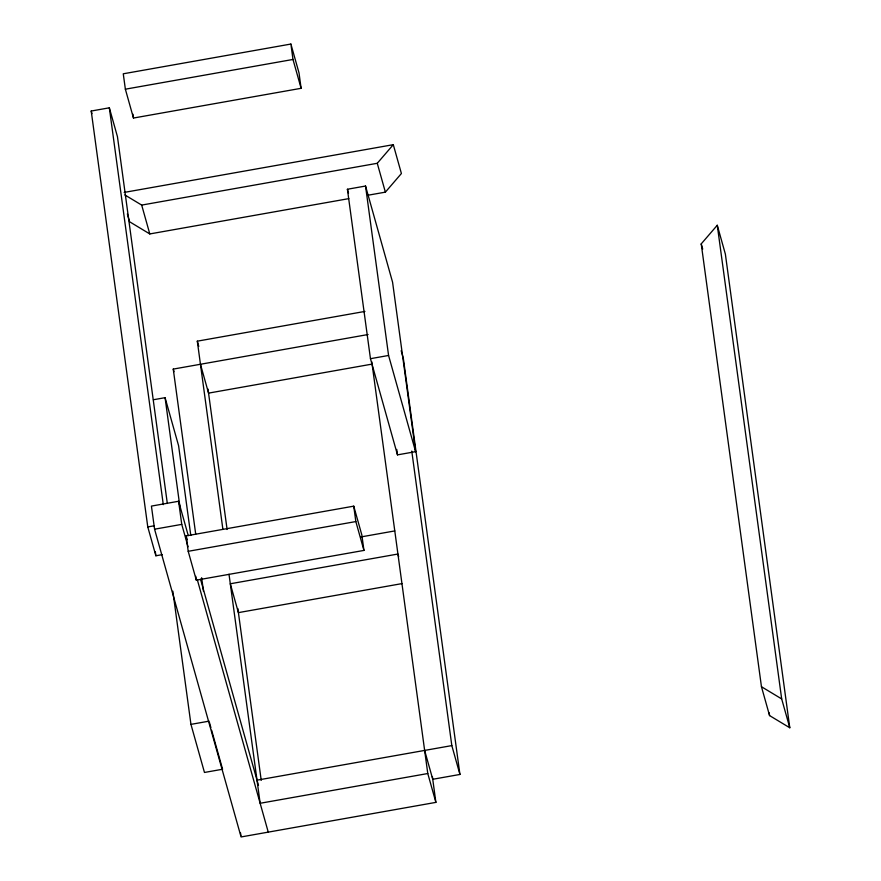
<?xml version="1.0" encoding="UTF-8"?>
<svg xmlns="http://www.w3.org/2000/svg" width="881" height="881" viewBox="0 0 881 881"><rect width="100%" height="100%" fill="white"/><g stroke="black" fill="none" stroke-linecap="round" stroke-linejoin="round"><path stroke-width="1.32" d="M124.838 194.932L141.687 205.086L377.266 163.293L393.3 144.671L401.406 173.524L385.382 192.146L367.773 195.263M701.232 243.872L717.266 225.25L725.371 254.102L789.783 727.772L769.565 715.581L761.459 686.728L701.232 243.872L702.708 249.114M290.895 44.05L123.263 73.795L125.366 89.19L133.472 118.043L301.104 88.309L299.011 72.903L290.895 44.05L292.988 59.456L301.104 88.309M125.366 89.19L292.988 59.456M162.357 554.634L155.882 555.779L147.777 526.926L91.217 111.028L109.332 107.812L117.448 136.665L167.324 503.48M124.166 192.421L393.3 144.671M347.411 189.25L365.538 186.034L392.574 282.206L415.612 451.656L397.485 454.871L370.46 358.688L347.411 189.25L348.524 193.203M127.36 213.885L129.573 221.748L149.792 233.939L348.821 198.632M222.882 529.261L197.311 341.167L364.932 311.422M195.703 534.084L173.26 369.095L368.082 334.527M370.46 358.688L388.576 355.472L415.612 451.656M153.426 399.743L165.077 397.672L178.601 445.764L190.792 535.472M372.134 364.095L208.555 393.124L200.45 364.271M188.259 535.604L178.612 501.267L151.422 506.09L154.571 529.195L241.075 836.95L435.886 802.382L432.373 776.557M147.777 526.926L154.241 525.781M154.571 529.195L181.75 524.371L188.06 546.826M186.111 535.901L353.744 506.157L361.849 535.009L363.941 550.416L196.32 580.161L188.204 551.308L186.111 535.901L187.213 539.833M188.204 551.308L355.836 521.563L363.941 550.416M360.99 536.925L394.787 530.924M401.978 583.607L238.41 612.625L230.293 583.773L397.926 554.028L398.664 556.66M172.841 591.173L190.946 724.369L209.072 721.154M257.01 780.17L451.821 745.601L459.926 774.454L432.747 779.278L424.631 750.425M435.886 802.382L427.781 773.529L260.148 803.274L229.005 574.258M761.459 686.728L781.678 698.919L789.783 727.772M377.266 163.293L385.382 192.146M401.163 350.693L403.366 358.556L459.926 774.454M197.311 341.167L198.776 346.409M141.687 205.086L149.792 233.939M173.26 369.095L173.998 371.716M91.217 111.028L91.954 113.649M200.516 579.191L258.485 785.412M197.344 579.841L268.253 832.127M209.436 722.453L210.9 727.651M211.627 730.25L222.585 769.245L204.469 772.461L190.946 724.369M717.266 225.25L781.678 698.919M769.201 712.85L769.565 715.581M411.768 451.072L451.821 745.601M365.538 186.034L388.576 355.472M396.747 449.442L397.485 454.871M371.782 361.805L427.781 773.529M353.744 506.157L355.836 521.563M208.004 389.05L227.1 529.481M237.859 608.551L261.228 780.39M240.524 832.875L240.887 835.595M201.639 577.727L203.489 591.36M132.954 114.2L133.472 118.043M195.791 576.306L196.32 580.161M165.077 397.672L179.867 506.41M178.612 501.267L181.75 524.371M109.332 107.812L163.293 504.626M155.32 551.693L155.882 555.779"/></g></svg>
